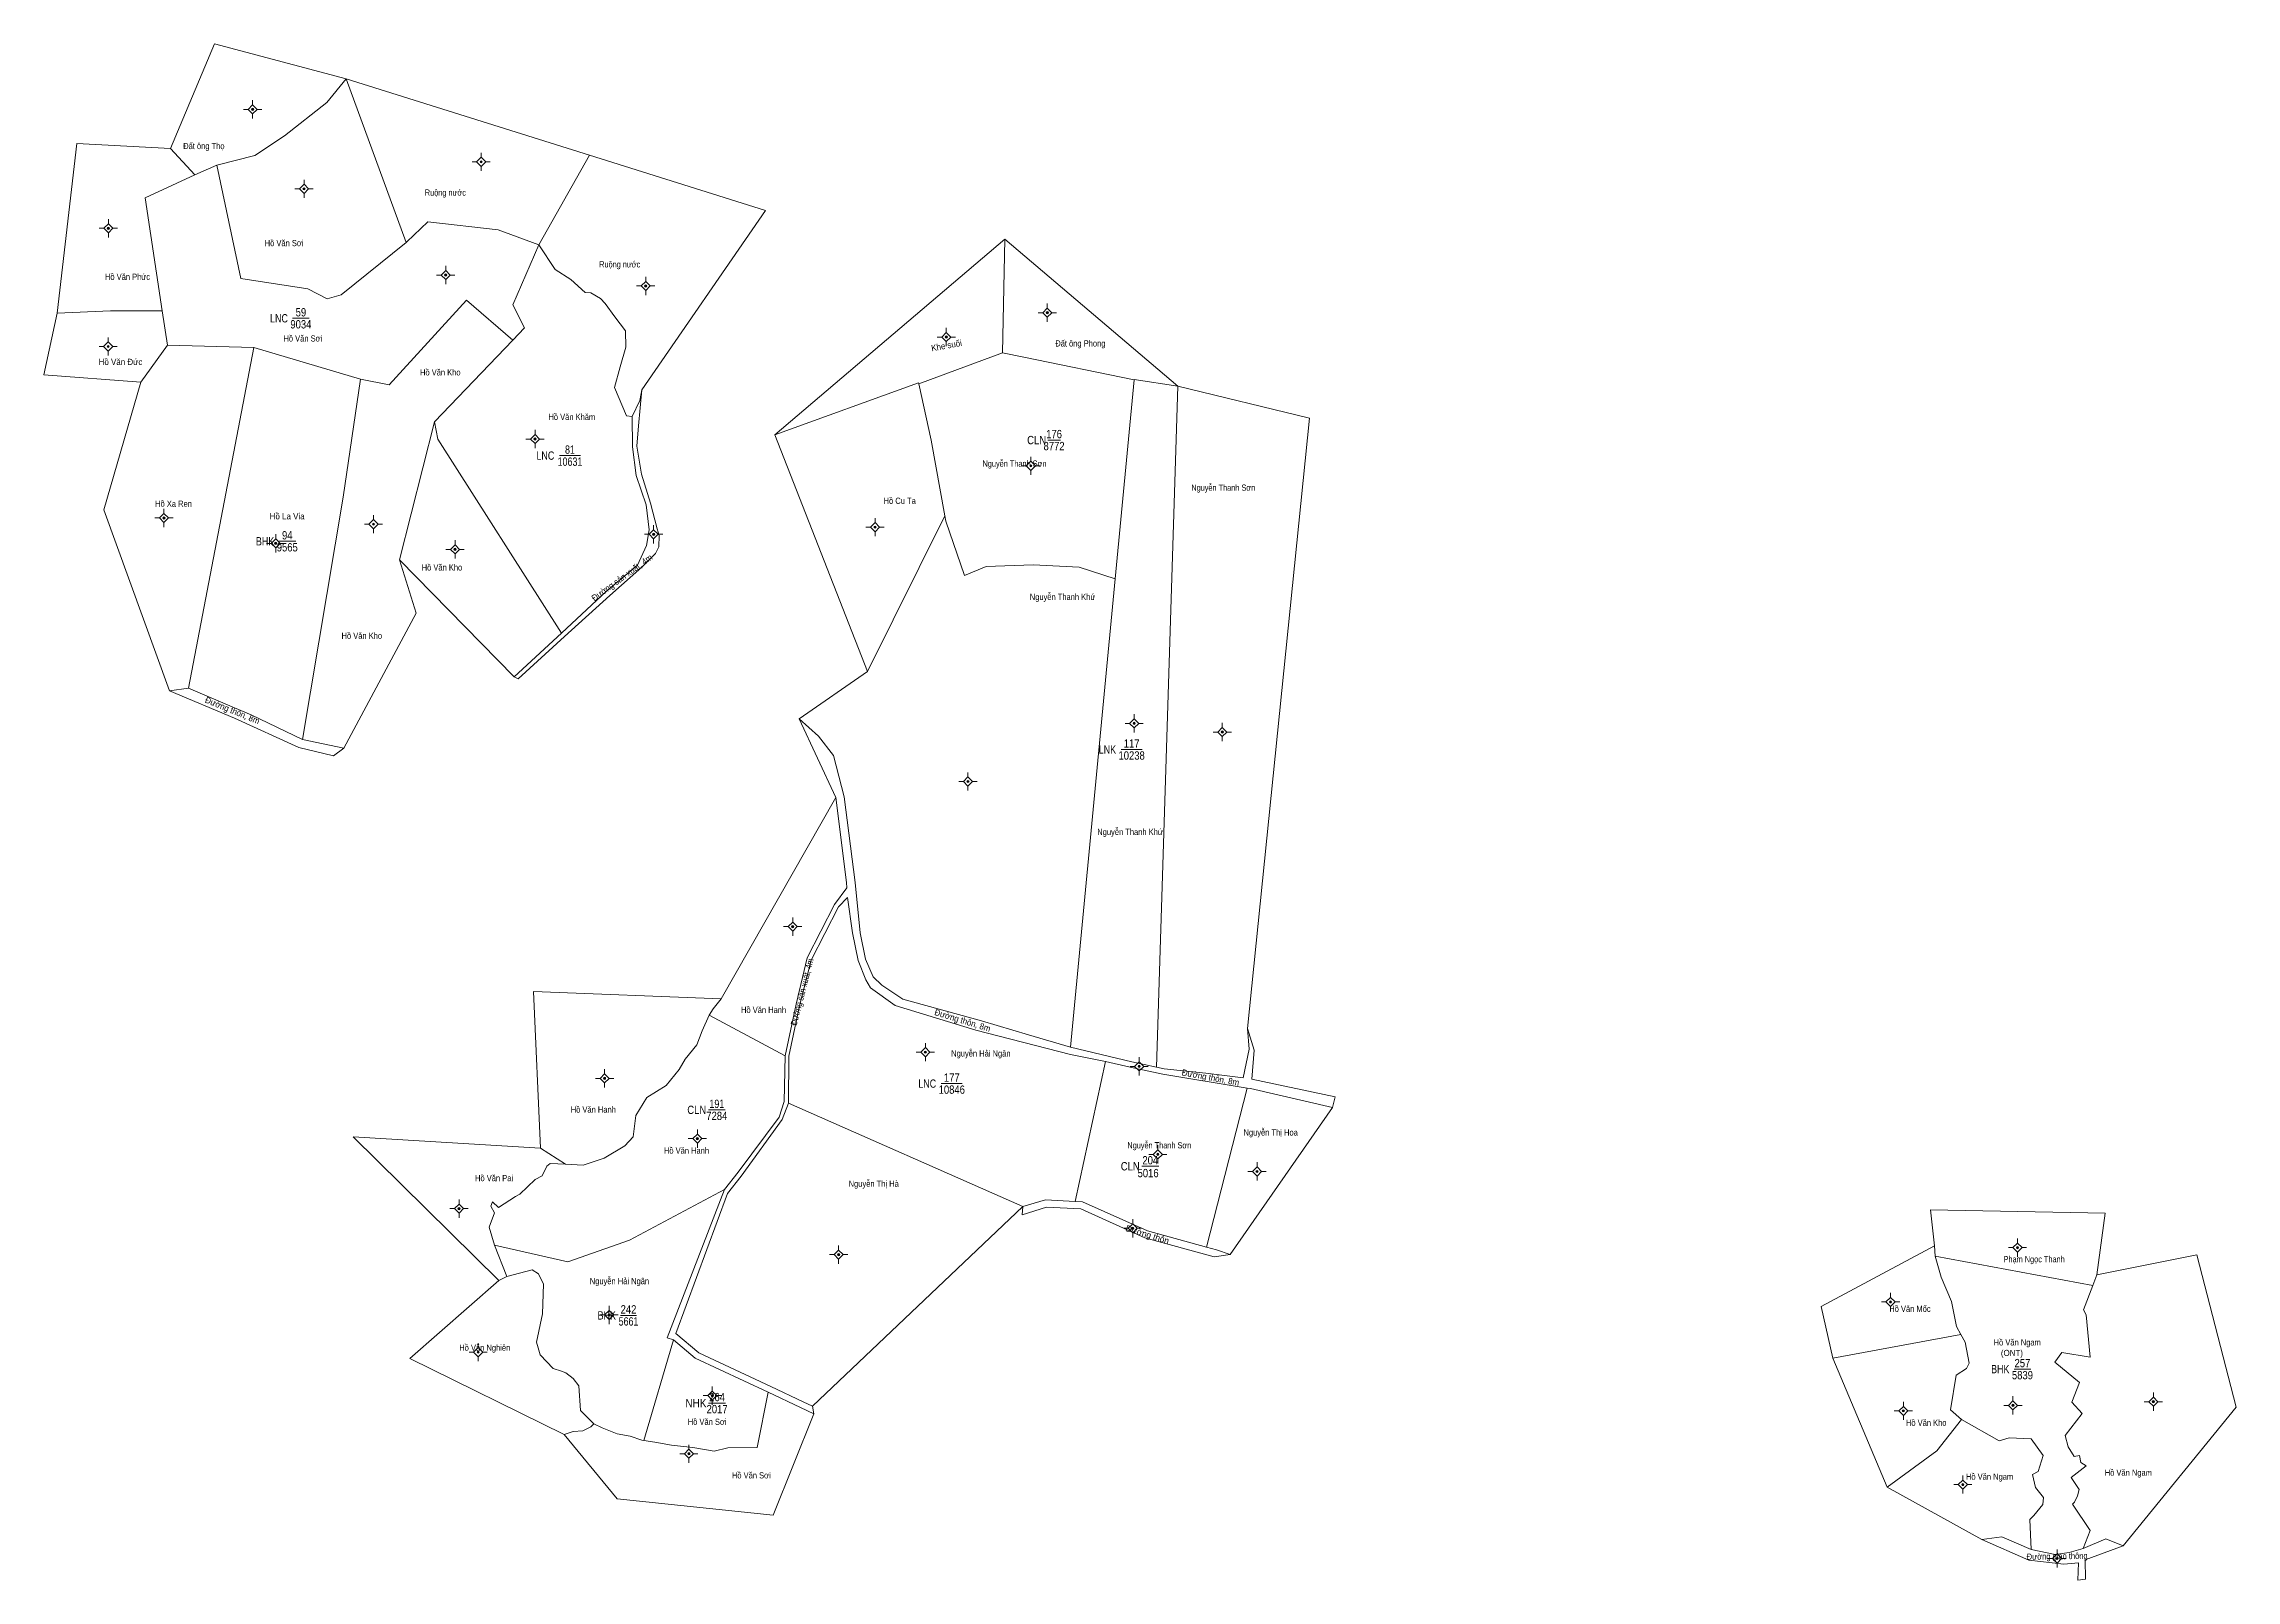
# Model space of a CAD drawing. Header units: metres. Extents: x 535908 to 536962, y 1849926 to 1850664.
import ezdxf
from ezdxf.enums import TextEntityAlignment as Align

# ---------------------------------------------------------------- set-up
doc = ezdxf.new("R2010")
doc.units = ezdxf.units.M
doc.header["$LTSCALE"] = 1.2
for name, color, linetype, lineweight in [('11', 7, 'Continuous', 13), ('12', 7, 'Continuous', 13), ('2', 7, 'Continuous', 13), ('5', 7, 'Continuous', 13), ('6', 7, 'Continuous', 13)]:
    doc.layers.add(name, color=color, linetype=linetype, lineweight=lineweight)
doc.layers.add('3', color=7, linetype='Continuous')
doc.layers.add('4', color=7, linetype='Continuous')

msp = doc.modelspace()

# ---------------------------------------------------------------- hatches: boundary and pattern name
at = {"layer": '11'}
for points in [[(536009.254, 1850632.9, 1), (536008.204, 1850632.9, 1)], [(536119.004, 1850607.67, 1), (536117.954, 1850607.67, 1)], [(536033.934, 1850594.69, 1), (536032.884, 1850594.69, 1)], [(535939.934, 1850575.75, 1), (535938.884, 1850575.75, 1)], [(536102.004, 1850553.29, 1), (536100.954, 1850553.29, 1)], [(536198.074, 1850548.05, 1), (536197.024, 1850548.05, 1)], [(536390.984, 1850535.17, 1), (536389.934, 1850535.17, 1)], [(535939.844, 1850518.93, 1), (535938.794, 1850518.93, 1)], [(536342.454, 1850523.48, 1), (536341.404, 1850523.48, 1)], [(536144.924, 1850474.47, 1), (536143.874, 1850474.47, 1)], [(536383.084, 1850461.59, 1), (536382.034, 1850461.59, 1)], [(535966.644, 1850436.57, 1), (535965.594, 1850436.57, 1)], [(536067.304, 1850433.58, 1), (536066.254, 1850433.58, 1)], [(536308.264, 1850432.13, 1), (536307.214, 1850432.13, 1)], [(536020.324, 1850424.34, 1), (536019.274, 1850424.34, 1)], [(536106.484, 1850421.49, 1), (536105.434, 1850421.49, 1)], [(536201.864, 1850428.7, 1), (536200.814, 1850428.7, 1)], [(536432.734, 1850337.87, 1), (536431.684, 1850337.87, 1)], [(536475.054, 1850333.71, 1), (536474.004, 1850333.71, 1)], [(536352.884, 1850309.95, 1), (536351.834, 1850309.95, 1)], [(536268.664, 1850240.2, 1), (536267.614, 1850240.2, 1)], [(536332.434, 1850179.9, 1), (536331.384, 1850179.9, 1)], [(536178.304, 1850167.3, 1), (536177.254, 1850167.3, 1)], [(536435.094, 1850173.08, 1), (536434.044, 1850173.08, 1)], [(536222.894, 1850138.36, 1), (536221.844, 1850138.36, 1)], [(536444.054, 1850130.77, 1), (536443.004, 1850130.77, 1)], [(536491.724, 1850122.58, 1), (536490.674, 1850122.58, 1)], [(536108.404, 1850104.71, 1), (536107.354, 1850104.71, 1)], [(536432.004, 1850095.26, 1), (536430.954, 1850095.26, 1)], [(536290.724, 1850082.61, 1), (536289.674, 1850082.61, 1)], [(536857.054, 1850086, 1), (536856.004, 1850086, 1)], [(536180.524, 1850053.63, 1), (536179.474, 1850053.63, 1)], [(536796.064, 1850059.9, 1), (536795.014, 1850059.9, 1)], [(536117.604, 1850035.75, 1), (536116.554, 1850035.75, 1)], [(536230.024, 1850014.89, 1), (536228.974, 1850014.89, 1)], [(536854.884, 1850010.19, 1), (536853.834, 1850010.19, 1)], [(536922.334, 1850011.96, 1), (536921.284, 1850011.96, 1)], [(536802.244, 1850007.53, 1), (536801.194, 1850007.53, 1)], [(536218.814, 1849986.93, 1), (536217.764, 1849986.93, 1)], [(536830.814, 1849972.13, 1), (536829.764, 1849972.13, 1)], [(536876.034, 1849936.63, 1), (536874.984, 1849936.63, 1)]]:
    msp.add_hatch(color=256, dxfattribs=at).paths.add_polyline_path(points)

# ---------------------------------------------------------------- linework, layer by layer
for p, q in [((536006.54, 1850632.9), (536004.36, 1850632.9)), ((536008.73, 1850637.28), (536008.73, 1850635.09)), ((536008.73, 1850630.71), (536008.73, 1850628.52)), ((536013.1, 1850632.9), (536010.92, 1850632.9)), ((536118.48, 1850612.04), (536118.48, 1850609.86)), ((536033.41, 1850599.06), (536033.41, 1850596.88)), ((536116.29, 1850607.67), (536114.1, 1850607.67)), ((536118.48, 1850605.48), (536118.48, 1850603.3)), ((536122.86, 1850607.67), (536120.67, 1850607.67)), ((536031.22, 1850594.69), (536029.04, 1850594.69)), ((536033.41, 1850592.5), (536033.41, 1850590.32)), ((536037.78, 1850594.69), (536035.6, 1850594.69)), ((535939.41, 1850580.12), (535939.41, 1850577.94)), ((535937.22, 1850575.75), (535935.04, 1850575.75)), ((535939.41, 1850573.56), (535939.41, 1850571.38)), ((535943.78, 1850575.75), (535941.6, 1850575.75)), ((536101.48, 1850557.66), (536101.48, 1850555.48)), ((536099.29, 1850553.29), (536097.1, 1850553.29)), ((536101.48, 1850551.1), (536101.48, 1850548.92)), ((536105.86, 1850553.29), (536103.67, 1850553.29)), ((536195.36, 1850548.05), (536193.18, 1850548.05)), ((536197.55, 1850552.42), (536197.55, 1850550.24)), ((536201.93, 1850548.05), (536199.74, 1850548.05)), ((536197.55, 1850545.86), (536197.55, 1850543.68)), ((536390.46, 1850539.54), (536390.46, 1850537.36)), ((536341.93, 1850527.86), (536341.93, 1850525.67)), ((536388.27, 1850535.17), (536386.08, 1850535.17)), ((536390.46, 1850532.98), (536390.46, 1850530.8)), ((536394.84, 1850535.17), (536392.65, 1850535.17)), ((535937.13, 1850518.93), (535934.94, 1850518.93)), ((535939.32, 1850523.3), (535939.32, 1850521.12)), ((535939.32, 1850516.74), (535939.32, 1850514.56)), ((535943.69, 1850518.93), (535941.51, 1850518.93)), ((536339.74, 1850523.48), (536337.56, 1850523.48)), ((536341.93, 1850521.29), (536341.93, 1850519.1)), ((536346.31, 1850523.48), (536344.12, 1850523.48)), ((536142.21, 1850474.47), (536140.02, 1850474.47)), ((536144.4, 1850478.84), (536144.4, 1850476.66)), ((536148.78, 1850474.47), (536146.59, 1850474.47)), ((536144.4, 1850472.28), (536144.4, 1850470.1)), ((536382.56, 1850465.96), (536382.56, 1850463.78)), ((536380.37, 1850461.59), (536378.19, 1850461.59)), ((536382.56, 1850459.4), (536382.56, 1850457.22)), ((536386.94, 1850461.59), (536384.75, 1850461.59)), ((535966.12, 1850440.94), (535966.12, 1850438.76)), ((535963.93, 1850436.57), (535961.74, 1850436.57)), ((535966.12, 1850434.38), (535966.12, 1850432.2)), ((535970.5, 1850436.57), (535968.31, 1850436.57)), ((536064.59, 1850433.58), (536062.4, 1850433.58)), ((536066.78, 1850437.96), (536066.78, 1850435.77)), ((536066.78, 1850431.39), (536066.78, 1850429.2)), ((536071.16, 1850433.58), (536068.97, 1850433.58)), ((536201.34, 1850433.08), (536201.34, 1850430.89)), ((536305.55, 1850432.13), (536303.36, 1850432.13)), ((536307.74, 1850436.5), (536307.74, 1850434.32)), ((536312.12, 1850432.13), (536309.93, 1850432.13)), ((536017.61, 1850424.34), (536015.43, 1850424.34)), ((536019.8, 1850428.72), (536019.8, 1850426.53)), ((536019.8, 1850422.15), (536019.8, 1850419.96)), ((536024.18, 1850424.34), (536021.99, 1850424.34)), ((536103.77, 1850421.49), (536101.58, 1850421.49)), ((536105.96, 1850425.86), (536105.96, 1850423.68)), ((536110.34, 1850421.49), (536108.15, 1850421.49)), ((536199.15, 1850428.7), (536196.96, 1850428.7)), ((536201.34, 1850426.51), (536201.34, 1850424.32)), ((536205.72, 1850428.7), (536203.53, 1850428.7)), ((536307.74, 1850429.94), (536307.74, 1850427.76)), ((536105.96, 1850419.3), (536105.96, 1850417.12)), ((536430.02, 1850337.87), (536427.84, 1850337.87)), ((536432.21, 1850342.24), (536432.21, 1850340.06)), ((536432.21, 1850335.68), (536432.21, 1850333.5)), ((536436.58, 1850337.87), (536434.4, 1850337.87)), ((536474.53, 1850338.08), (536474.53, 1850335.9)), ((536472.34, 1850333.71), (536470.16, 1850333.71)), ((536474.53, 1850331.52), (536474.53, 1850329.34)), ((536478.9, 1850333.71), (536476.72, 1850333.71)), ((536350.17, 1850309.95), (536347.98, 1850309.95)), ((536352.36, 1850314.32), (536352.36, 1850312.14)), ((536352.36, 1850307.76), (536352.36, 1850305.58)), ((536356.74, 1850309.95), (536354.55, 1850309.95)), ((536268.14, 1850244.58), (536268.14, 1850242.39)), ((536265.95, 1850240.2), (536263.76, 1850240.2)), ((536268.14, 1850238.01), (536268.14, 1850235.82)), ((536272.52, 1850240.2), (536270.33, 1850240.2)), ((536329.72, 1850179.9), (536327.54, 1850179.9)), ((536331.91, 1850184.28), (536331.91, 1850182.09)), ((536331.91, 1850177.71), (536331.91, 1850175.52)), ((536336.28, 1850179.9), (536334.1, 1850179.9)), ((536434.57, 1850177.46), (536434.57, 1850175.27)), ((536175.59, 1850167.3), (536173.4, 1850167.3)), ((536177.78, 1850171.68), (536177.78, 1850169.49)), ((536182.16, 1850167.3), (536179.97, 1850167.3)), ((536432.38, 1850173.08), (536430.19, 1850173.08)), ((536434.57, 1850170.89), (536434.57, 1850168.7)), ((536438.94, 1850173.08), (536436.76, 1850173.08)), ((536177.78, 1850165.11), (536177.78, 1850162.92)), ((536220.18, 1850138.36), (536218, 1850138.36)), ((536222.37, 1850142.74), (536222.37, 1850140.55)), ((536222.37, 1850136.17), (536222.37, 1850133.98)), ((536226.74, 1850138.36), (536224.56, 1850138.36)), ((536441.34, 1850130.77), (536439.16, 1850130.77)), ((536443.53, 1850135.14), (536443.53, 1850132.96)), ((536443.53, 1850128.58), (536443.53, 1850126.4)), ((536447.9, 1850130.77), (536445.72, 1850130.77)), ((536491.2, 1850126.96), (536491.2, 1850124.77)), ((536489.01, 1850122.58), (536486.82, 1850122.58)), ((536491.2, 1850120.39), (536491.2, 1850118.2)), ((536495.57, 1850122.58), (536493.39, 1850122.58)), ((536105.69, 1850104.71), (536103.5, 1850104.71)), ((536107.88, 1850109.08), (536107.88, 1850106.9)), ((536112.26, 1850104.71), (536110.07, 1850104.71)), ((536107.88, 1850102.52), (536107.88, 1850100.34)), ((536429.29, 1850095.26), (536427.1, 1850095.26)), ((536431.48, 1850099.64), (536431.48, 1850097.45)), ((536435.86, 1850095.26), (536433.67, 1850095.26)), ((536290.2, 1850086.98), (536290.2, 1850084.8)), ((536431.48, 1850093.07), (536431.48, 1850090.88)), ((536854.34, 1850086), (536852.16, 1850086)), ((536856.53, 1850090.38), (536856.53, 1850088.19)), ((536856.53, 1850083.81), (536856.53, 1850081.62)), ((536860.9, 1850086), (536858.72, 1850086)), ((536288.01, 1850082.61), (536285.82, 1850082.61)), ((536290.2, 1850080.42), (536290.2, 1850078.24)), ((536294.57, 1850082.61), (536292.39, 1850082.61)), ((536795.54, 1850064.28), (536795.54, 1850062.09)), ((536177.81, 1850053.63), (536175.62, 1850053.63)), ((536180, 1850058), (536180, 1850055.82)), ((536180, 1850051.44), (536180, 1850049.26)), ((536184.38, 1850053.63), (536182.19, 1850053.63)), ((536793.35, 1850059.9), (536791.16, 1850059.9)), ((536795.54, 1850057.71), (536795.54, 1850055.52)), ((536799.92, 1850059.9), (536797.73, 1850059.9)), ((536114.89, 1850035.75), (536112.7, 1850035.75)), ((536117.08, 1850040.12), (536117.08, 1850037.94)), ((536117.08, 1850033.56), (536117.08, 1850031.38)), ((536121.45, 1850035.75), (536119.27, 1850035.75)), ((536227.31, 1850014.89), (536225.12, 1850014.89)), ((536229.5, 1850019.26), (536229.5, 1850017.08)), ((536229.5, 1850012.7), (536229.5, 1850010.52)), ((536233.88, 1850014.89), (536231.69, 1850014.89)), ((536801.72, 1850011.9), (536801.72, 1850009.72)), ((536852.17, 1850010.19), (536849.98, 1850010.19)), ((536854.36, 1850014.56), (536854.36, 1850012.38)), ((536858.74, 1850010.19), (536856.55, 1850010.19)), ((536919.62, 1850011.96), (536917.44, 1850011.96)), ((536921.81, 1850016.34), (536921.81, 1850014.15)), ((536921.81, 1850009.77), (536921.81, 1850007.58)), ((536926.19, 1850011.96), (536924, 1850011.96)), ((536799.53, 1850007.53), (536797.34, 1850007.53)), ((536801.72, 1850005.34), (536801.72, 1850003.16)), ((536806.1, 1850007.53), (536803.91, 1850007.53)), ((536854.36, 1850008), (536854.36, 1850005.82)), ((536218.29, 1849991.3), (536218.29, 1849989.12)), ((536216.1, 1849986.93), (536213.92, 1849986.93)), ((536218.29, 1849984.74), (536218.29, 1849982.56)), ((536222.66, 1849986.93), (536220.48, 1849986.93)), ((536828.1, 1849972.13), (536825.92, 1849972.13)), ((536830.29, 1849976.5), (536830.29, 1849974.32)), ((536830.29, 1849969.94), (536830.29, 1849967.76)), ((536834.66, 1849972.13), (536832.48, 1849972.13)), ((536873.32, 1849936.63), (536871.14, 1849936.63)), ((536875.51, 1849941), (536875.51, 1849938.82)), ((536879.88, 1849936.63), (536877.7, 1849936.63)), ((536875.51, 1849934.44), (536875.51, 1849932.26))]:
    msp.add_line(p, q, dxfattribs=at)
for points in [[(536008.73, 1850635.09), (536006.54, 1850632.9), (536008.73, 1850630.71), (536010.92, 1850632.9)], [(536118.48, 1850609.86), (536116.29, 1850607.67), (536118.48, 1850605.48), (536120.67, 1850607.67)], [(536033.41, 1850596.88), (536031.22, 1850594.69), (536033.41, 1850592.5), (536035.6, 1850594.69)], [(535939.41, 1850577.94), (535937.22, 1850575.75), (535939.41, 1850573.56), (535941.6, 1850575.75)], [(536101.48, 1850555.48), (536099.29, 1850553.29), (536101.48, 1850551.1), (536103.67, 1850553.29)], [(536197.55, 1850550.24), (536195.36, 1850548.05), (536197.55, 1850545.86), (536199.74, 1850548.05)], [(536390.46, 1850537.36), (536388.27, 1850535.17), (536390.46, 1850532.98), (536392.65, 1850535.17)], [(536341.93, 1850525.67), (536339.74, 1850523.48), (536341.93, 1850521.29), (536344.12, 1850523.48)], [(535939.32, 1850521.12), (535937.13, 1850518.93), (535939.32, 1850516.74), (535941.51, 1850518.93)], [(536144.4, 1850476.66), (536142.21, 1850474.47), (536144.4, 1850472.28), (536146.59, 1850474.47)], [(536382.56, 1850463.78), (536380.37, 1850461.59), (536382.56, 1850459.4), (536384.75, 1850461.59)], [(535966.12, 1850438.76), (535963.93, 1850436.57), (535966.12, 1850434.38), (535968.31, 1850436.57)], [(536066.78, 1850435.77), (536064.59, 1850433.58), (536066.78, 1850431.39), (536068.97, 1850433.58)], [(536201.34, 1850430.89), (536199.15, 1850428.7), (536201.34, 1850426.51), (536203.53, 1850428.7)], [(536307.74, 1850434.32), (536305.55, 1850432.13), (536307.74, 1850429.94), (536309.93, 1850432.13)], [(536019.8, 1850426.53), (536017.61, 1850424.34), (536019.8, 1850422.15), (536021.99, 1850424.34)], [(536105.96, 1850423.68), (536103.77, 1850421.49), (536105.96, 1850419.3), (536108.15, 1850421.49)], [(536432.21, 1850340.06), (536430.02, 1850337.87), (536432.21, 1850335.68), (536434.4, 1850337.87)], [(536474.53, 1850335.9), (536472.34, 1850333.71), (536474.53, 1850331.52), (536476.72, 1850333.71)], [(536352.36, 1850312.14), (536350.17, 1850309.95), (536352.36, 1850307.76), (536354.55, 1850309.95)], [(536268.14, 1850242.39), (536265.95, 1850240.2), (536268.14, 1850238.01), (536270.33, 1850240.2)], [(536331.91, 1850182.09), (536329.72, 1850179.9), (536331.91, 1850177.71), (536334.1, 1850179.9)], [(536177.78, 1850169.49), (536175.59, 1850167.3), (536177.78, 1850165.11), (536179.97, 1850167.3)], [(536434.57, 1850175.27), (536432.38, 1850173.08), (536434.57, 1850170.89), (536436.76, 1850173.08)], [(536222.37, 1850140.55), (536220.18, 1850138.36), (536222.37, 1850136.17), (536224.56, 1850138.36)], [(536443.53, 1850132.96), (536441.34, 1850130.77), (536443.53, 1850128.58), (536445.72, 1850130.77)], [(536491.2, 1850124.77), (536489.01, 1850122.58), (536491.2, 1850120.39), (536493.39, 1850122.58)], [(536107.88, 1850106.9), (536105.69, 1850104.71), (536107.88, 1850102.52), (536110.07, 1850104.71)], [(536431.48, 1850097.45), (536429.29, 1850095.26), (536431.48, 1850093.07), (536433.67, 1850095.26)], [(536290.2, 1850084.8), (536288.01, 1850082.61), (536290.2, 1850080.42), (536292.39, 1850082.61)], [(536856.53, 1850088.19), (536854.34, 1850086), (536856.53, 1850083.81), (536858.72, 1850086)], [(536795.54, 1850062.09), (536793.35, 1850059.9), (536795.54, 1850057.71), (536797.73, 1850059.9)], [(536180, 1850055.82), (536177.81, 1850053.63), (536180, 1850051.44), (536182.19, 1850053.63)], [(536117.08, 1850037.94), (536114.89, 1850035.75), (536117.08, 1850033.56), (536119.27, 1850035.75)], [(536229.5, 1850017.08), (536227.31, 1850014.89), (536229.5, 1850012.7), (536231.69, 1850014.89)], [(536801.72, 1850009.72), (536799.53, 1850007.53), (536801.72, 1850005.34), (536803.91, 1850007.53)], [(536854.36, 1850012.38), (536852.17, 1850010.19), (536854.36, 1850008), (536856.55, 1850010.19)], [(536921.81, 1850014.15), (536919.62, 1850011.96), (536921.81, 1850009.77), (536924, 1850011.96)], [(536218.29, 1849989.12), (536216.1, 1849986.93), (536218.29, 1849984.74), (536220.48, 1849986.93)], [(536830.29, 1849974.32), (536828.1, 1849972.13), (536830.29, 1849969.94), (536832.48, 1849972.13)], [(536875.51, 1849938.82), (536873.32, 1849936.63), (536875.51, 1849934.44), (536877.7, 1849936.63)]]:
    msp.add_lwpolyline(points, close=True, dxfattribs=at)
for centre in [(536008.729, 1850632.9), (536118.479, 1850607.67), (536033.409, 1850594.69), (535939.409, 1850575.75), (536101.479, 1850553.29), (536197.549, 1850548.05), (536390.459, 1850535.17), (535939.319, 1850518.93), (536341.929, 1850523.48), (536144.399, 1850474.47), (536382.559, 1850461.59), (535966.119, 1850436.57), (536066.779, 1850433.58), (536307.739, 1850432.13), (536019.799, 1850424.34), (536105.959, 1850421.49), (536201.339, 1850428.7), (536432.209, 1850337.87), (536474.529, 1850333.71), (536352.359, 1850309.95), (536268.139, 1850240.2), (536331.909, 1850179.9), (536177.779, 1850167.3), (536434.569, 1850173.08), (536222.369, 1850138.36), (536443.529, 1850130.77), (536491.199, 1850122.58), (536107.879, 1850104.71), (536431.479, 1850095.26), (536290.199, 1850082.61), (536856.529, 1850086), (536179.999, 1850053.63), (536795.539, 1850059.9), (536117.079, 1850035.75), (536229.499, 1850014.89), (536854.359, 1850010.19), (536921.809, 1850011.96), (536801.719, 1850007.53), (536218.289, 1849986.93), (536830.289, 1849972.13), (536875.509, 1849936.63)]:
    msp.add_circle(centre, 0.525, dxfattribs=at)
at = {"layer": '12'}
msp.add_lwpolyline([(536035.3, 1850546.63), (536044.47, 1850541.84), (536051.27, 1850543.85)], dxfattribs=at)
at = {"layer": '2'}
msp.add_line((536000, 1850340.31), (535968.81, 1850353.58), dxfattribs=at)
at = {"layer": '5'}
for p, q in [((536027.86, 1850532.51), (536035.95, 1850532.51)), ((536390.65, 1850473.99), (536396.77, 1850473.99)), ((536156.09, 1850466.52), (536166.23, 1850466.52)), ((536021.3, 1850425.37), (536029.42, 1850425.37)), ((536425.95, 1850325.33), (536435.99, 1850325.33)), ((536339.52, 1850164.79), (536349.64, 1850164.79)), ((536227.64, 1850152.19), (536235.78, 1850152.19)), ((536435.87, 1850125.08), (536444.01, 1850125.08)), ((536185.39, 1850053.42), (536193.17, 1850053.42)), ((536854.85, 1850027.6), (536862.94, 1850027.6)), ((536227.77, 1850011.28), (536235.91, 1850011.28))]:
    msp.add_line(p, q, dxfattribs=at)
at = {"layer": '6'}
for p, q in [((536082.44, 1850568.89), (536053.63, 1850647.55)), ((535980.91, 1850601.43), (535969.31, 1850614.1)), ((536146.25, 1850567.8), (536170.51, 1850610.83)), ((535980.91, 1850601.43), (535991.45, 1850606.02)), ((535991.45, 1850606.02), (536002.98, 1850551.59)), ((536082.44, 1850568.89), (536082.82, 1850569.19)), ((536370.08, 1850570.53), (536259.53, 1850476.44)), ((536368.91, 1850515.95), (536370.08, 1850570.53)), ((536370.08, 1850570.53), (536453.14, 1850499.82)), ((536161.58, 1850551.18), (536168.4, 1850544.9)), ((535914.84, 1850534.99), (535940.45, 1850536.05)), ((535965.3, 1850536.05), (535940.45, 1850536.05)), ((535967.75, 1850519.57), (535965.3, 1850536.05)), ((536074.23, 1850500.56), (536111.52, 1850541.14)), ((536133.72, 1850522.07), (536111.52, 1850541.14)), ((536178.01, 1850539.55), (536182.72, 1850533.15)), ((536133.72, 1850522.07), (536139.28, 1850527.88)), ((536182.72, 1850533.15), (536187.85, 1850526.43)), ((536187.85, 1850526.43), (536187.96, 1850518.65)), ((535967.75, 1850519.57), (535955.08, 1850501.82)), ((536009.29, 1850518.49), (535967.75, 1850519.57)), ((536009.29, 1850518.49), (535977.83, 1850354.83)), ((536009.29, 1850518.49), (536060.52, 1850503.27)), ((536096.08, 1850482.73), (536133.72, 1850522.07)), ((536185.22, 1850509.25), (536187.96, 1850518.65)), ((536328.73, 1850500.99), (536368.91, 1850515.95)), ((536379.14, 1850513.83), (536368.91, 1850515.95)), ((536182.57, 1850499.24), (536185.22, 1850509.25)), ((536432.12, 1850502.87), (536379.14, 1850513.83)), ((536060.52, 1850503.27), (536074.23, 1850500.56)), ((536195.75, 1850498.18), (536194, 1850480.89)), ((536259.53, 1850476.44), (536328.64, 1850501.41)), ((536328.73, 1850500.99), (536328.64, 1850501.41)), ((536432.14, 1850503.13), (536453.14, 1850499.82)), ((536442.89, 1850172.62), (536453.14, 1850499.82)), ((536079.26, 1850416.43), (536096.08, 1850482.73)), ((536341.27, 1850437.58), (536304.15, 1850362.85)), ((536157.1, 1850381.15), (536134.29, 1850360.25)), ((535977.83, 1850354.83), (536000, 1850345.35)), ((536032.64, 1850330.19), (536052.48, 1850326.03)), ((536047.51, 1850322.2), (536052.48, 1850326.03)), ((536227.98, 1850197.63), (536224.64, 1850190.12)), ((536227.98, 1850197.63), (536264.54, 1850178.09)), ((536401.53, 1850182.33), (536381.35, 1850188.27)), ((536486.71, 1850191.25), (536489.86, 1850180.85)), ((536418.34, 1850175.37), (536403.85, 1850108.21)), ((536198.04, 1850158.07), (536192.84, 1850149.43)), ((536207.4, 1850163.93), (536198.04, 1850158.07)), ((536378.68, 1850105.67), (536266.11, 1850155.46)), ((536158.97, 1850126.02), (536146.95, 1850133.72)), ((536123.88, 1850107.93), (536123.22, 1850105.84)), ((536403.85, 1850108.21), (536407.39, 1850108.02)), ((536124.98, 1850087.21), (536122.42, 1850095.79)), ((536130.83, 1850072.06), (536124.98, 1850087.21)), ((536816.58, 1850086.9), (536817.05, 1850081.82)), ((536817.05, 1850081.82), (536819.82, 1850071.82)), ((536126.93, 1850070.15), (536130.83, 1850072.06)), ((536889.46, 1850053.61), (536891.39, 1850033.34)), ((536210.83, 1850041.67), (536196.66, 1849993.3)), ((536767.85, 1850032.91), (536829.36, 1850044.25)), ((536827.29, 1850048.04), (536829.36, 1850044.25)), ((536824.31, 1850008.1), (536826.99, 1850024.71)), ((536256.33, 1850016.46), (536251.14, 1849989.91)), ((536176.56, 1849999.38), (536172.62, 1850001.25)), ((536829.69, 1850003.34), (536847.74, 1849993.12)), ((536201.96, 1849992.54), (536196.66, 1849993.3)), ((536251.14, 1849989.91), (536237, 1849989.71)), ((536862.4, 1849955.33), (536864.3, 1849957.28)), ((536863.16, 1849940.93), (536849.01, 1849947.07)), ((536862.4, 1849955.33), (536863.16, 1849940.93)), ((536891.37, 1849950.01), (536888.12, 1849941.34)), ((536888.12, 1849941.34), (536898.93, 1849946.06)), ((536898.93, 1849946.06), (536907.23, 1849942.66)), ((536885.55, 1849926.2), (536889.14, 1849926.62))]:
    msp.add_line(p, q, dxfattribs=at)
for points in [[(535969.31, 1850614.1), (535990.43, 1850664.37), (536053.63, 1850647.55), (536170.51, 1850610.83)], [(536053.63, 1850647.55), (536044.44, 1850636.17), (536024.09, 1850620.24), (536009.81, 1850610.78), (535991.45, 1850606.02)], [(535914.84, 1850534.99), (535924.26, 1850616.51), (535969.31, 1850614.1)], [(536170.51, 1850610.83), (536255.11, 1850584.26), (536195.75, 1850498.18)], [(535980.91, 1850601.43), (535957.07, 1850590.4), (535965.3, 1850536.05)], [(536146.25, 1850567.8), (536126.73, 1850574.99), (536092.84, 1850578.8), (536082.85, 1850569.22), (536082.82, 1850569.19)], [(536082.44, 1850568.89), (536051.27, 1850543.85), (536044.47, 1850541.84), (536035.3, 1850546.63), (536002.98, 1850551.59)], [(536146.25, 1850567.8), (536133.73, 1850538.99), (536139.28, 1850527.88)], [(536146.25, 1850567.8), (536154.02, 1850555.9), (536161.58, 1850551.18)], [(536178.01, 1850539.55), (536175.8, 1850541.97), (536171.24, 1850544.8), (536168.4, 1850544.9)], [(535955.08, 1850501.82), (535908.42, 1850505.35), (535914.84, 1850534.99)], [(535977.83, 1850354.83), (535968.81, 1850353.58), (535937.29, 1850440.46), (535955.08, 1850501.82)], [(536060.52, 1850503.27), (536052.13, 1850446.54), (536032.64, 1850330.19)], [(536191, 1850485.28), (536188.35, 1850485.71), (536182.57, 1850499.24)], [(536195.75, 1850498.18), (536194.71, 1850492.99), (536191, 1850485.28)], [(536341.27, 1850437.58), (536334.73, 1850473.99), (536328.73, 1850500.99)], [(536432.14, 1850503.13), (536432.12, 1850502.87), (536422.99, 1850407.24), (536401.53, 1850182.33)], [(536453.14, 1850499.82), (536516.4, 1850484.53), (536486.71, 1850191.25)], [(536157.1, 1850381.15), (536178.82, 1850401.56), (536193.6, 1850413.84), (536197.87, 1850423.36), (536199.25, 1850430.93), (536197.69, 1850442.86), (536192.9, 1850456.97), (536191.22, 1850470.7), (536191, 1850485.28)], [(536157.1, 1850381.15), (536097.67, 1850474.36), (536096.08, 1850482.73)], [(536194, 1850480.89), (536193.32, 1850470.99), (536195.53, 1850457.66), (536199.88, 1850443.63), (536203.1, 1850431.37), (536203.99, 1850428.18), (536203.87, 1850422.77)], [(536233.73, 1850205.58), (536288.85, 1850302.31), (536271.31, 1850340.01), (536304.15, 1850362.85), (536259.53, 1850476.44)], [(536422.99, 1850407.24), (536405.73, 1850412.99), (536383.73, 1850413.99), (536361.06, 1850413.23), (536350.73, 1850408.99), (536341.73, 1850434.99), (536341.27, 1850437.58)], [(536203.87, 1850422.77), (536202.28, 1850419.5), (536195.76, 1850412.87), (536180.3, 1850399.24)], [(536052.48, 1850326.03), (536087.28, 1850390.8), (536079.26, 1850416.43)], [(536136.21, 1850359.22), (536134.29, 1850360.25), (536079.26, 1850416.43)], [(536180.3, 1850399.24), (536158.59, 1850379.63), (536136.21, 1850359.22)], [(536032.64, 1850330.19), (536008.06, 1850341.91), (536000, 1850345.35)], [(536000, 1850340.31), (536030.92, 1850326.33), (536047.51, 1850322.2)], [(536271.31, 1850340.01), (536280.59, 1850331.74), (536287.81, 1850322.46), (536292.91, 1850302.63), (536298.12, 1850261.44), (536300.53, 1850237.15), (536303.18, 1850224.6), (536306.86, 1850216.11), (536311.01, 1850212.08), (536321.12, 1850205.43), (536358.83, 1850194.89), (536381.35, 1850188.27)], [(536288.85, 1850302.31), (536293.98, 1850261.49), (536294.1, 1850258.8), (536288.31, 1850250.91), (536275.14, 1850225.19)], [(536418.34, 1850175.37), (536401.54, 1850178.77), (536356.07, 1850190.44), (536317.32, 1850202.33), (536305.45, 1850210.86), (536303.28, 1850214.61), (536299.66, 1850223.98), (536296.81, 1850237.19), (536294.54, 1850254.14), (536290.11, 1850249.67), (536276.97, 1850224.11), (536271.44, 1850202.19), (536266.31, 1850177.98), (536266.11, 1850155.46)], [(536264.54, 1850178.09), (536269.79, 1850202.89), (536275.14, 1850225.19)], [(536146.95, 1850133.72), (536143.6, 1850208.97), (536233.73, 1850205.58)], [(536233.73, 1850205.58), (536229.91, 1850200.73), (536227.98, 1850197.63)], [(536216.53, 1850176.6), (536222.15, 1850183.44), (536224.64, 1850190.12)], [(536486.71, 1850191.25), (536487.36, 1850181.39), (536484.59, 1850167.6), (536466.54, 1850169.79)], [(536264.54, 1850178.09), (536263.99, 1850156.11), (536261.64, 1850148.64), (536242.03, 1850122.17), (536235.36, 1850113.97)], [(536401.53, 1850182.33), (536431.13, 1850175.25), (536442.89, 1850172.62)], [(536489.86, 1850180.85), (536488.69, 1850166.92), (536528.74, 1850158.5)], [(536216.53, 1850176.6), (536213.59, 1850171.64), (536207.4, 1850163.93)], [(536418.34, 1850175.37), (536430.31, 1850172.62), (536445.99, 1850169.31)], [(536442.89, 1850172.62), (536446.52, 1850171.81), (536466.54, 1850169.79)], [(536445.99, 1850169.31), (536486.5, 1850162.53), (536466.93, 1850086.17)], [(536528.74, 1850158.5), (536527.48, 1850153.28), (536478.37, 1850082.63), (536470.62, 1850081.53)], [(536486.5, 1850162.53), (536488.12, 1850162.41), (536527.48, 1850153.28)], [(536192.84, 1850149.43), (536191.48, 1850139.19), (536187.49, 1850134.82)], [(536266.11, 1850155.46), (536263.16, 1850147.59), (536243.45, 1850120.39), (536236.87, 1850111.92), (536211.94, 1850044.66)], [(536126.93, 1850070.15), (536056.97, 1850139.27), (536146.95, 1850133.72)], [(536135.02, 1850110.52), (536137.03, 1850111.7), (536144.49, 1850118.76), (536147.74, 1850120.49), (536150.02, 1850125.1), (536151.71, 1850126.34)], [(536151.71, 1850126.34), (536158.97, 1850126.02), (536167.55, 1850125.64)], [(536167.55, 1850125.64), (536177.63, 1850128.95), (536187.49, 1850134.82)], [(536122.42, 1850095.79), (536124.86, 1850102.7), (536123.22, 1850105.84)], [(536135.02, 1850110.52), (536126.88, 1850105.27), (536123.88, 1850107.93)], [(536124.98, 1850087.21), (536160.13, 1850079.1), (536189.79, 1850089.62), (536235.36, 1850113.97)], [(536235.36, 1850113.97), (536207.86, 1850042.67), (536210.83, 1850041.67)], [(536378.44, 1850101.69), (536378.68, 1850105.67), (536277.71, 1850009.76), (536278.32, 1850006.15)], [(536406.54, 1850104.57), (536390.06, 1850105.47), (536378.44, 1850101.69)], [(536403.85, 1850108.21), (536389.61, 1850108.99), (536378.68, 1850105.67)], [(536470.62, 1850081.53), (536437.36, 1850090.7), (536406.54, 1850104.57)], [(536478.37, 1850082.63), (536471.72, 1850084.85), (536466.93, 1850086.17), (536438.57, 1850093.99), (536407.39, 1850108.02)], [(536894.69, 1850072.96), (536898.59, 1850102.61), (536814.76, 1850104.21), (536816.58, 1850086.9)], [(536816.58, 1850086.9), (536762.23, 1850057.75), (536767.85, 1850032.91)], [(536130.83, 1850072.06), (536143.04, 1850075.33), (536146.06, 1850073.33), (536148.43, 1850068.49), (536148.04, 1850054.21)], [(536894.69, 1850072.96), (536892.71, 1850067.8), (536817.05, 1850081.82)], [(536907.23, 1849942.66), (536961.56, 1850009.27), (536942.71, 1850082.58), (536894.69, 1850072.96)], [(536158.38, 1849996.17), (536084.24, 1850032.71), (536126.93, 1850070.15)], [(536827.29, 1850048.04), (536824.82, 1850060.02), (536819.82, 1850071.82)], [(536892.71, 1850067.8), (536888.19, 1850056.02), (536889.46, 1850053.61)], [(536148.04, 1850054.21), (536145.06, 1850040.63), (536145.81, 1850037.85)], [(536256.33, 1850016.46), (536221.37, 1850032.9), (536210.83, 1850041.67)], [(536211.94, 1850044.66), (536222.99, 1850035.45), (536257.6, 1850019.18)], [(536829.36, 1850044.25), (536831.39, 1850040.52), (536833.3, 1850030.48), (536831.99, 1850027.86), (536826.99, 1850024.71)], [(536157.16, 1850026.62), (536153.15, 1850027.88), (536146.84, 1850034.5), (536145.81, 1850037.85)], [(536767.85, 1850032.91), (536793.91, 1849970.82), (536817.72, 1849988.34)], [(536891.39, 1850033.34), (536877.79, 1850035.53), (536874.45, 1850030.96), (536886.27, 1850021.23)], [(536172.62, 1850001.25), (536166.25, 1850007.66), (536165.44, 1850019.56), (536162.71, 1850023.16), (536159.2, 1850025.8), (536157.16, 1850026.62)], [(536886.27, 1850021.23), (536882.69, 1850011.79), (536887.52, 1850006.26)], [(536278.32, 1850006.15), (536271.83, 1850009.22), (536256.33, 1850016.46)], [(536277.71, 1850009.76), (536273.11, 1850011.94), (536257.6, 1850019.18)], [(536278.32, 1850006.15), (536258.7, 1849957.4), (536183.91, 1849965.21), (536158.38, 1849996.17)], [(536172.62, 1850001.25), (536171.23, 1849999.89), (536167.33, 1849997.96), (536162.66, 1849997.61), (536158.38, 1849996.17)], [(536176.56, 1849999.38), (536183.86, 1849996.54), (536190.13, 1849995.42)], [(536817.72, 1849988.34), (536829.69, 1850003.34), (536824.31, 1850008.1)], [(536887.52, 1850006.26), (536879.45, 1849995.67), (536880.85, 1849990.32), (536883.78, 1849985.63), (536886.32, 1849986.05)], [(536196.66, 1849993.3), (536195.71, 1849993.44), (536190.13, 1849995.42)], [(536201.96, 1849992.54), (536209.9, 1849991.04), (536220.16, 1849989.89)], [(536237, 1849989.71), (536230.35, 1849988.12), (536220.16, 1849989.89)], [(536863.68, 1849977.03), (536866.5, 1849978.36), (536868.84, 1849986.04), (536863.02, 1849994.16), (536852.48, 1849994.53), (536847.74, 1849993.12)], [(536889.56, 1849981.11), (536882.24, 1849975.59), (536886.17, 1849969.77)], [(536889.56, 1849981.11), (536886.93, 1849982.79), (536886.32, 1849986.05)], [(536793.91, 1849970.82), (536839.32, 1849945.7), (536849.01, 1849947.07)], [(536864.3, 1849957.28), (536868.62, 1849962.52), (536868.96, 1849965.89), (536865.23, 1849970.8), (536863.68, 1849977.03)], [(536891.37, 1849950.01), (536882.98, 1849962.76), (536883.88, 1849963.66), (536885.4, 1849966.68), (536886.17, 1849969.77)], [(536839.32, 1849945.7), (536862.03, 1849935.88), (536878.85, 1849933.85), (536885.79, 1849934.55), (536885.55, 1849926.2)], [(536888.12, 1849941.34), (536881.28, 1849939.43), (536874.56, 1849938.57), (536863.16, 1849940.93)], [(536907.23, 1849942.66), (536889, 1849936), (536889.14, 1849926.62)]]:
    msp.add_lwpolyline(points, dxfattribs=at)

# ---------------------------------------------------------------- texts
at = {"layer": '2'}
for s, width, p in [('Đất ông Thọ', 0.9, (535985.29, 1850613.79)), ('Ruộng nước', 0.85, (536101.3, 1850591.4)), ('Hồ Văn Sơi', 0.9, (536023.83, 1850567.15)), ('Ruộng nước', 0.85, (536185.05, 1850556.93)), ('Hồ Văn Phức', 0.9, (535948.625, 1850550.94)), ('Hồ Văn Sơi', 0.9, (536032.83, 1850521.34)), ('Đất ông Phong', 0.9, (536406.335, 1850518.94)), ('Hồ Văn Đức', 0.95, (535945.265, 1850510.05)), ('Hồ Văn Kho', 0.9, (536098.865, 1850505.04)), ('Hồ Văn Khăm', 0.9, (536162.055, 1850483.62)), ('Nguyễn Thanh Sơn', 0.85, (536374.705, 1850461.19)), ('Nguyễn Thanh Sơn', 0.85, (536474.985, 1850449.63)), ('Hồ Xa Ren', 0.9, (535970.71, 1850441.91)), ('Hồ Cu Ta', 0.9, (536319.56, 1850443.32)), ('Hồ La Via', 0.95, (536025.305, 1850435.89)), ('Hồ Văn Kho', 0.9, (536099.665, 1850411.32)), ('Nguyễn Thanh Khứ', 0.9, (536397.8, 1850397.14)), ('Hồ Văn Kho', 0.9, (536061.165, 1850378.47)), ('Nguyễn Thanh Khứ', 0.9, (536430.22, 1850284.22)), ('Hồ Văn Hanh', 0.9, (536254.17, 1850198.69)), ('Nguyễn Hải Ngân', 0.9, (536358.54, 1850177.79)), ('Hồ Văn Hanh', 0.9, (536172.36, 1850150.83)), ('Nguyễn Thanh Sơn', 0.85, (536444.265, 1850133.65)), ('Nguyễn Thị Hoa', 0.9, (536497.755, 1850139.81)), ('Hồ Văn Hanh', 0.9, (536217.14, 1850131.1)), ('Hồ Văn Pai', 0.9, (536124.69, 1850117.9)), ('Nguyễn Thị Hà', 0.9, (536307.08, 1850115.2)), ('Nguyễn Hải Ngân', 0.9, (536184.91, 1850068.4)), ('Phạm Ngọc Thanh', 0.85, (536864.52, 1850078.92)), ('Hồ Văn Mốc', 0.9, (536804.855, 1850055.08)), ('Hồ Văn Ngam', 0.9, (536856.4, 1850038.97)), ('Hồ Văn Nghiên', 0.9, (536120.22, 1850036.4)), ('Hồ Văn Sơi', 0.9, (536227.06, 1850000.8)), ('Hồ Văn Kho', 0.9, (536812.675, 1850000.35)), ('Hồ Văn Sơi', 0.9, (536248.27, 1849975.08)), ('Hồ Văn Ngam', 0.9, (536843.11, 1849974.44)), ('Hồ Văn Ngam', 0.9, (536909.77, 1849976.37))]:
    msp.add_text(s, height=3, dxfattribs=dict(at, width=width)).set_placement(p, align=Align.CENTER)
for s, rotation, width, p in [('Khe suối', 10.334, 0.95, (536342.316, 1850517.941)), ('Đường sản xuất, 4m', 36.028, 0.95, (536187.018, 1850406.696)), ('Đường thôn, 8m', 337.621, 0.95, (535998.444, 1850342.691)), ('Đường sản xuất, 4m', 75.569, 0.9, (536274.14, 1850208.471)), ('Đường thôn, 8m', 342.895, 0.95, (536349.324, 1850193.726)), ('Đường thôn, 8m', 349.566, 0.95, (536468.618, 1850166.266)), ('Đường giao thông', 0.853, 0.9, (536875.603, 1849936.21))]:
    msp.add_text(s, height=3, rotation=rotation, dxfattribs=dict(at, width=width)).set_placement(p, align=Align.CENTER)
msp.add_text('Đường thôn', height=3, rotation=342.895, dxfattribs=at).set_placement((536438.114, 1850090.855), align=Align.CENTER)
at = {"layer": '3'}
for s, width, p in [('LNC ', 0.8, (536026.85, 1850530.51)), ('CLN', 0.85, (536389.88, 1850471.99)), ('LNC ', 0.8, (536154.82, 1850464.52)), ('BHK ', 0.8, (536020.28, 1850423.37)), ('LNK ', 0.8, (536424.69, 1850323.32)), ('LNC ', 0.8, (536338.26, 1850162.79)), ('CLN', 0.85, (536226.62, 1850150.18)), ('CLN', 0.85, (536434.85, 1850123.07)), ('BHK ', 0.8, (536184.42, 1850051.42)), ('BHK ', 0.8, (536853.84, 1850025.6)), ('NHK', 0.9, (536226.75, 1850009.28))]:
    msp.add_text(s, height=4, dxfattribs=dict(at, width=width)).set_placement(p, align=Align.RIGHT)
at = {"layer": '3', "width": 0.95}
msp.add_text('(ONT)', height=3, dxfattribs=at).set_placement((536853.845, 1850033.86), align=Align.CENTER)
at = {"layer": '4'}
for s, width, p in [('59', 0.85, (536031.91, 1850533.4)), ('176', 0.85, (536393.71, 1850474.88)), ('81', 0.8, (536161.155, 1850467.41)), ('94', 0.85, (536025.35, 1850426.26)), ('117', 0.85, (536430.97, 1850326.21)), ('177', 0.85, (536344.58, 1850165.68)), ('191', 0.8, (536231.71, 1850153.07)), ('204', 0.85, (536439.935, 1850125.96)), ('242', 0.85, (536189.275, 1850054.31)), ('257', 0.85, (536858.89, 1850028.49)), ('264', 0.85, (536231.835, 1850012.17))]:
    msp.add_text(s, height=4, dxfattribs=dict(at, width=width)).set_placement(p, align=Align.CENTER)
at = {"layer": '5'}
for s, width, p in [('9034', 0.85, (536031.895, 1850527.62)), ('8772', 0.85, (536393.705, 1850469.1)), ('10631', 0.8, (536161.165, 1850461.63)), ('9565', 0.85, (536025.355, 1850420.48)), ('10238', 0.85, (536430.97, 1850320.43)), ('10846', 0.85, (536344.575, 1850159.9)), ('7284', 0.85, (536231.705, 1850147.29)), ('5016', 0.85, (536438.88, 1850119.79)), ('5661', 0.8, (536189.28, 1850048.53)), ('5839', 0.85, (536858.895, 1850022.71)), ('2017', 0.85, (536231.84, 1850006.39))]:
    msp.add_text(s, height=4, dxfattribs=dict(at, width=width)).set_placement(p, align=Align.CENTER)

doc.saveas('drawing.dxf')
